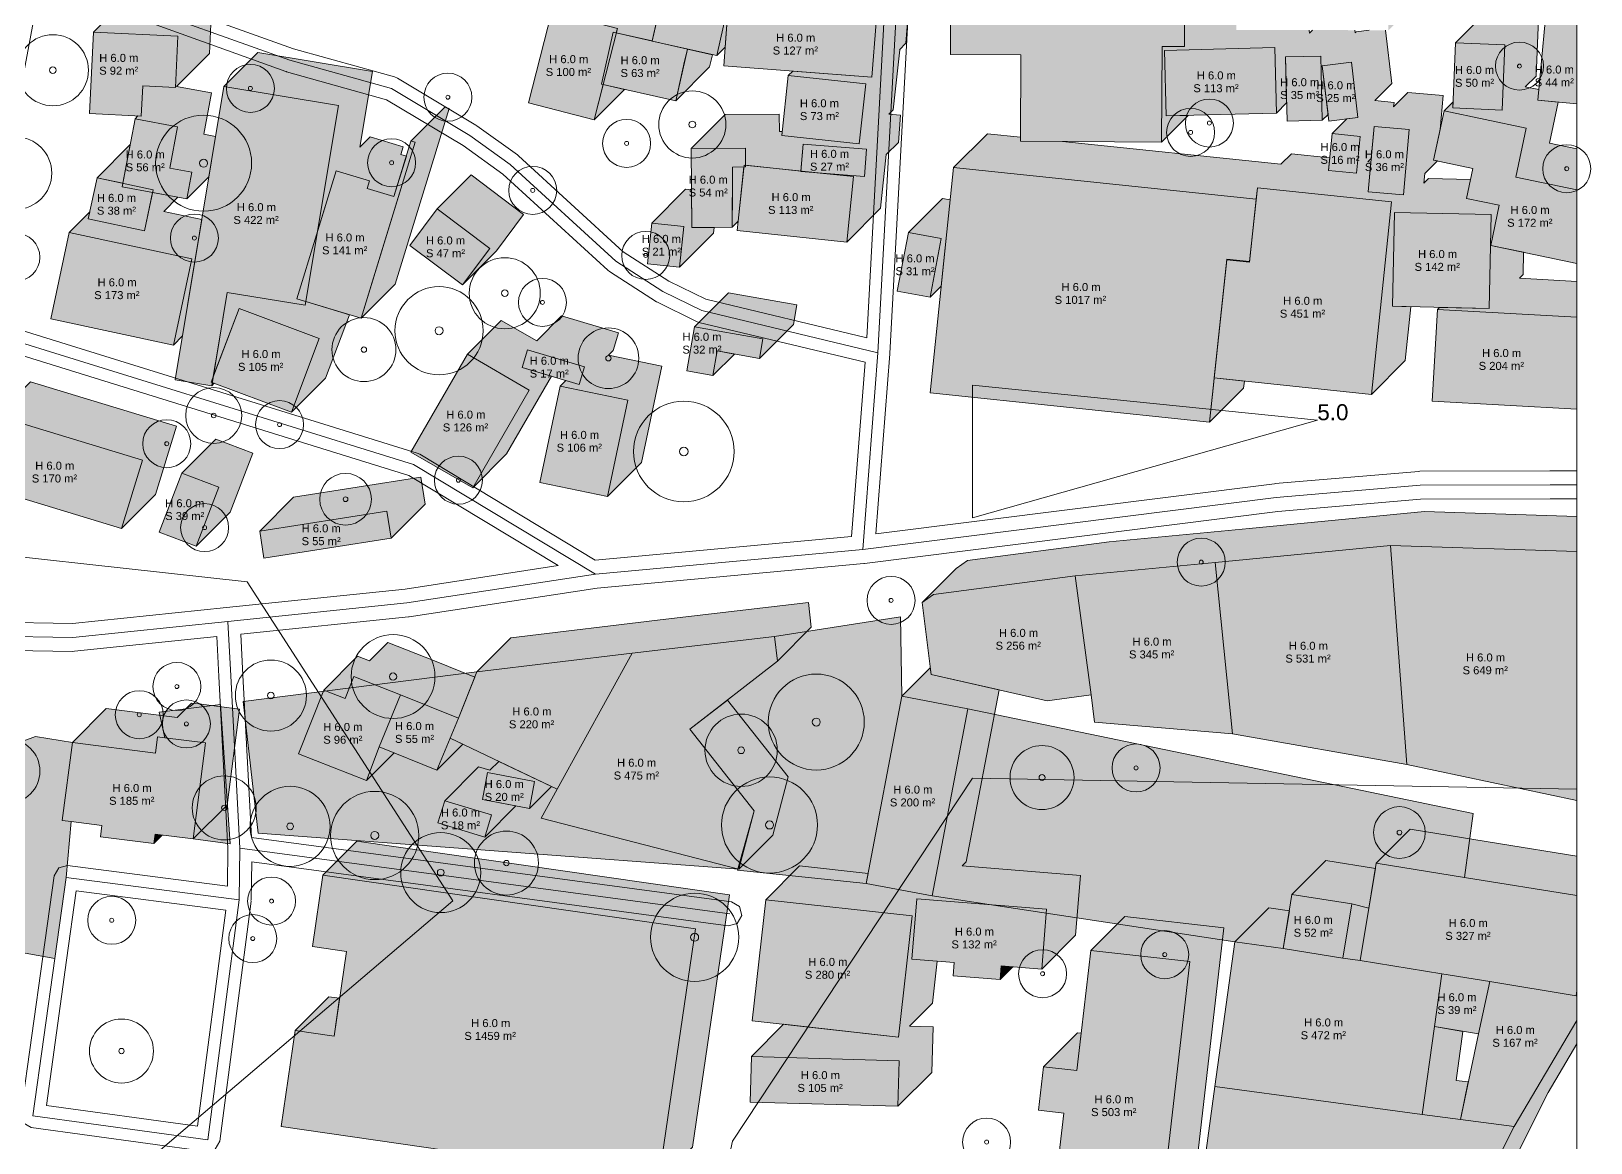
# Model space of a CAD drawing. Header units: metres. Extents: x -4 to 969, y -5 to 964.
# Drawn here: x 773.7 to 968.6, y 255 to 393.8 of the extents above; entities that cross this region are included whole.
import ezdxf

# ---------------------------------------------------------------- set-up
doc = ezdxf.new("R2010")
doc.units = ezdxf.units.M
doc.header["$MEASUREMENT"] = 0
for name, color, linetype, lineweight, true_color in [('TPX_BUILDING_AREAS_TEXT', 7, 'CONTINUOUS', 0, 0x000000), ('TPX_BUILDING_HEIGHTS_TEXT', 7, 'CONTINUOUS', 0, 0x000000), ('TPX_BUILDINGS', 7, 'CONTINUOUS', 0, 0x000000), ('TPX_BUILDINGS_HATCH', 7, 'CONTINUOUS', 0, 0xf0f0f0), ('TPX_BUILDINGS_SHADOWS_HATCH', 7, 'CONTINUOUS', 0, 0x000000), ('TPX_BUILDINGS_SHADOWS_OUTLINES', 7, 'CONTINUOUS', 0, 0x000000), ('TPX_CONTOUR_LINES_5M', 7, 'CONTINUOUS', 0, 0x969696), ('TPX_CONTOUR_LINES_5M_TEXT', 7, 'CONTINUOUS', 0, 0x000000), ('TPX_FRAME_PROJECT', 7, 'CONTINUOUS', 0, 0x000000), ('TPX_ROADS_AXES', 7, 'CONTINUOUS', 0, 0x323232), ('TPX_ROADS_CONTOURS', 7, 'CONTINUOUS', 0, 0x646464), ('TPX_VEGETATION_GREEN_SPACES', 7, 'CONTINUOUS', 0, 0x58ba48), ('TPX_VEGETATION_GREEN_SPACES_HATCH', 7, 'CONTINUOUS', 0, 0x58ba48), ('TPX_VEGETATION_TREES_INDIVIDUAL', 7, 'CONTINUOUS', 0, 0x136734)]:
    doc.layers.add(name, color=color, linetype=linetype, lineweight=lineweight, true_color=true_color)
doc.styles.add('TPX_TEXTE', font='arial.ttf')

# ---------------------------------------------------------------- blocks, each defined once
blk = doc.blocks.new('TREETR003_CR040')
at = {"layer": 'TPX_VEGETATION_TREES_INDIVIDUAL'}
for radius in [4, 0.333]:
    blk.add_circle((0, 0, 0.04), radius, dxfattribs=at)
blk = doc.blocks.new('TREETR004_CR044')
at = {"layer": 'TPX_VEGETATION_TREES_INDIVIDUAL'}
for radius in [4.44, 0.417]:
    blk.add_circle((0, 0, 0.04), radius, dxfattribs=at)
blk = doc.blocks.new('TREETR003_CR030')
at = {"layer": 'TPX_VEGETATION_TREES_INDIVIDUAL'}
for radius in [3, 0.25]:
    blk.add_circle((0, 0, 0.04), radius, dxfattribs=at)
blk = doc.blocks.new('TREETR003_CR038')
at = {"layer": 'TPX_VEGETATION_TREES_INDIVIDUAL'}
for radius in [3.79, 0.333]:
    blk.add_circle((0, 0, 0.04), radius, dxfattribs=at)
blk = doc.blocks.new('TREETR005_CR052')
at = {"layer": 'TPX_VEGETATION_TREES_INDIVIDUAL'}
for radius in [5.24, 0.458]:
    blk.add_circle((0, 0, 0.04), radius, dxfattribs=at)
blk = doc.blocks.new('TREETR005_CR060')
at = {"layer": 'TPX_VEGETATION_TREES_INDIVIDUAL'}
for radius in [6, 0.5]:
    blk.add_circle((0, 0, 0.04), radius, dxfattribs=at)
blk = doc.blocks.new('TREETR003_CR032')
at = {"layer": 'TPX_VEGETATION_TREES_INDIVIDUAL'}
for radius in [3.23, 0.292]:
    blk.add_circle((0, 0, 0.04), radius, dxfattribs=at)
blk = doc.blocks.new('TREETR003_CR035')
at = {"layer": 'TPX_VEGETATION_TREES_INDIVIDUAL'}
for radius in [3.5, 0.292]:
    blk.add_circle((0, 0, 0.04), radius, dxfattribs=at)
blk = doc.blocks.new('TREETR005_CR063')
at = {"layer": 'TPX_VEGETATION_TREES_INDIVIDUAL'}
for radius in [6.28, 0.542]:
    blk.add_circle((0, 0, 0.04), radius, dxfattribs=at)
blk = doc.blocks.new('TREETR004_CR042')
at = {"layer": 'TPX_VEGETATION_TREES_INDIVIDUAL'}
for radius in [4.19, 0.417]:
    blk.add_circle((0, 0, 0.04), radius, dxfattribs=at)
blk = doc.blocks.new('TREETR004_CR040')
at = {"layer": 'TPX_VEGETATION_TREES_INDIVIDUAL'}
for radius in [4, 0.375]:
    blk.add_circle((0, 0, 0.04), radius, dxfattribs=at)
blk = doc.blocks.new('TREETR005_CR055')
at = {"layer": 'TPX_VEGETATION_TREES_INDIVIDUAL'}
for radius in [5.51, 0.5]:
    blk.add_circle((0, 0, 0.04), radius, dxfattribs=at)
blk = doc.blocks.new('TREETR004_CR050')
at = {"layer": 'TPX_VEGETATION_TREES_INDIVIDUAL'}
for radius in [5, 0.417]:
    blk.add_circle((0, 0, 0.04), radius, dxfattribs=at)
blk = doc.blocks.new('TREETR004_CR045')
at = {"layer": 'TPX_VEGETATION_TREES_INDIVIDUAL'}
for radius in [4.52, 0.417]:
    blk.add_circle((0, 0, 0.04), radius, dxfattribs=at)

msp = doc.modelspace()

# ---------------------------------------------------------------- hatches: boundary and pattern name
at = {"layer": 'TPX_BUILDINGS_HATCH'}
for points in [[(854.24, 405.47), (851.33, 392.61), (859.41, 390.79), (862.31, 403.65), (854.24, 405.47)], [(888.71, 406.7), (888.62, 390.94), (897.43, 390.89), (897.37, 380.09), (914.99, 379.99), (915.06, 391.95), (917.85, 391.94), (917.94, 406.52), (888.71, 406.7)], [(838.8, 396.31), (835.87, 384.91), (844.08, 382.79), (847.01, 394.2), (838.8, 396.31)], [(860.8, 396.37), (860.28, 389.53), (878.81, 388.09), (879.33, 394.93), (860.8, 396.37)], [(781.53, 393.73), (781.03, 383.55), (787.48, 383.23), (787.67, 387.03), (791.76, 386.83), (792.08, 393.23), (781.53, 393.73)], [(846.47, 393.72), (845, 387.23), (854.28, 385.13), (855.74, 391.62), (846.47, 393.72)], [(962.95, 395.04), (962.03, 385.21), (966.9, 384.75), (966.9, 394.67), (962.95, 395.04)], [(929.16, 391.79), (915.36, 391.42), (915.58, 383.25), (929.38, 383.62), (929.16, 391.79)], [(951.74, 392.4), (951.4, 384.25), (957.56, 383.99), (957.89, 392.15), (951.74, 392.4)], [(934.9, 390.73), (930.5, 390.63), (930.69, 382.62), (935.09, 382.72), (934.9, 390.73)], [(938.72, 389.96), (935.09, 389.53), (935.91, 382.62), (939.53, 383.05), (938.72, 389.96)], [(868.34, 388.3), (867.53, 380.82), (877.21, 379.77), (878.03, 387.26), (868.34, 388.3)], [(797.83, 386.93), (791.74, 350.3), (796.31, 349.55), (798.24, 361.19), (807.96, 359.6), (812.13, 384.58), (797.83, 386.93)], [(786.72, 382.89), (785.12, 374.4), (793.19, 372.89), (793.82, 376.22), (791.06, 376.73), (792.03, 381.88), (786.72, 382.89)], [(950.3, 383.89), (949, 377.74), (953.92, 376.71), (953.12, 372.95), (957.2, 372.1), (956.14, 367.08), (966.9, 364.83), (966.9, 374.01), (959.26, 375.6), (960.55, 381.74), (950.3, 383.89)], [(811.83, 376.41), (806.92, 360.42), (814.97, 357.98), (821.73, 379.96), (821.2, 380.12), (819.06, 373.18), (815.71, 374.2), (816, 375.15), (811.83, 376.41)], [(936.33, 381.05), (935.86, 376.43), (939.35, 376.09), (939.81, 380.7), (936.33, 381.05)], [(941.55, 381.94), (940.84, 373.78), (945.22, 373.39), (945.93, 381.56), (941.55, 381.94)], [(862.99, 379.23), (856.23, 379.19), (856.3, 369.31), (861.34, 369.34), (861.38, 376.87), (863.01, 376.89), (862.99, 379.23)], [(870.21, 379.74), (869.94, 376.32), (877.87, 375.7), (878.13, 379.12), (870.21, 379.74)], [(862.82, 377.11), (861.97, 368.93), (875.65, 367.5), (876.5, 375.68), (862.82, 377.11)], [(889.01, 376.8), (886.08, 348.65), (921.01, 345.01), (923.14, 365.3), (926.01, 365), (926.83, 372.86), (889.01, 376.8)], [(781.97, 375.53), (780.87, 370.41), (787.88, 368.9), (788.99, 374.02), (781.97, 375.53)], [(923.14, 365.36), (921.59, 350.52), (941.22, 348.47), (943.73, 372.54), (926.98, 374.29), (926.01, 365.06), (923.14, 365.36)], [(824.46, 371.64), (821.06, 367.09), (827.63, 362.17), (831.04, 366.7), (824.46, 371.64)], [(944.11, 371.2), (943.85, 359.47), (955.93, 359.19), (956.19, 370.93), (944.11, 371.2)], [(778.5, 368.71), (776.19, 357.91), (791.51, 354.63), (793.83, 365.42), (778.5, 368.71)], [(851.28, 369.84), (850.76, 364.77), (854.77, 364.37), (855.28, 369.44), (851.28, 369.84)], [(883.36, 368.71), (881.97, 361.38), (886.08, 360.61), (887.47, 367.93), (883.36, 368.71)], [(799.71, 359.18), (796.23, 349.98), (806.26, 346.24), (809.74, 355.44), (799.71, 359.18)], [(949.48, 359.08), (948.83, 347.64), (966.9, 346.63), (966.9, 358.1), (949.48, 359.08)], [(856.63, 356.9), (855.68, 351.4), (858.94, 350.82), (859.48, 353.89), (864.76, 352.96), (865.19, 355.41), (856.63, 356.9)], [(828.25, 353.48), (821.19, 341.27), (828.91, 336.81), (835.98, 349.01), (828.25, 353.48)], [(835.77, 354.03), (835.11, 351.82), (842.22, 349.7), (842.9, 351.92), (835.77, 354.03)], [(839.85, 349.5), (837.32, 337.48), (845.74, 335.73), (848.28, 347.74), (839.85, 349.5)], [(769.4, 345.79), (766.77, 337.27), (785.02, 331.72), (787.65, 340.25), (769.4, 345.79)], [(792.56, 338.64), (789.73, 331.25), (794.35, 329.51), (797.17, 336.89), (792.56, 338.64)], [(818.2, 333.88), (802.29, 331.38), (802.82, 327.99), (818.73, 330.5), (818.2, 333.88)], [(943.59, 329.58), (921.71, 327.48), (923.86, 306.07), (945.67, 302.23), (943.59, 329.58)], [(966.9, 328.86), (943.59, 329.58), (945.67, 302.23), (966.9, 297.71), (966.9, 328.86)], [(921.71, 327.48), (904.22, 325.81), (906.21, 310.92), (906.62, 307.52), (923.86, 306.07), (921.71, 327.48)], [(886.51, 323.47), (885.08, 322.46), (886.2, 313.49), (900.71, 310.18), (906.21, 310.92), (904.22, 325.81), (886.51, 323.47)], [(839.45, 299.16), (837.45, 295.54), (862.19, 289.16), (864.09, 296.42), (856.05, 306.63), (866.99, 315.13), (866.63, 318.21), (848.82, 316.15), (839.45, 299.16)], [(827.12, 308.02), (826.08, 305.5), (839.45, 299.16), (848.82, 316.15), (829.43, 313.82), (827.12, 308.02)], [(810.29, 311.52), (807.15, 303.56), (815.63, 300.24), (817.23, 304.45), (819.88, 310.94), (814.07, 313.23), (812.98, 310.47), (810.29, 311.52)], [(819.88, 310.94), (817.23, 304.45), (824.45, 301.52), (826.08, 305.5), (827.12, 308.02), (819.88, 310.94)], [(882.55, 310.75), (878.09, 287.38), (886.35, 285.83), (890.8, 309.2), (882.55, 310.75)], [(778.88, 304.97), (777.62, 295.22), (778.73, 295.09), (782.57, 294.6), (782.39, 293.21), (789.08, 292.36), (789.23, 293.51), (793.98, 292.92), (795.51, 304.92), (790.45, 305.56), (789.54, 305.67), (789.28, 303.65), (778.88, 304.97)], [(830.77, 301.22), (830.15, 297.84), (836, 296.74), (836.63, 300.12), (830.77, 301.22)], [(825.41, 297.7), (824.57, 294.93), (830.41, 293.15), (831.25, 295.93), (825.41, 297.7)], [(940.9, 284.26), (939.82, 277.72), (950.01, 276.06), (956.01, 275.1), (966.81, 273.34), (966.9, 273.93), (966.9, 285.85), (952.87, 288.13), (941.83, 289.92), (940.9, 284.26)], [(806.71, 268.98), (804.96, 257.01), (852.14, 250.19), (856.75, 281.68), (810.2, 288.41), (808.89, 279.47), (813.13, 278.86), (811.58, 268.28), (806.71, 268.98)], [(865.53, 285.34), (863.83, 270.2), (882.13, 268.18), (883.83, 283.31), (865.53, 285.34)], [(884.41, 285.43), (883.8, 277.9), (889.09, 277.47), (888.96, 275.83), (894.83, 275.36), (894.97, 277.06), (900.02, 276.66), (900.62, 284.14), (884.41, 285.43)], [(931.3, 285.99), (930.21, 279.23), (937.67, 278.04), (938.76, 284.8), (931.3, 285.99)], [(900.25, 264.46), (899.62, 259.05), (902.78, 258.68), (900.88, 242.21), (914.3, 240.69), (918.54, 277.6), (906.16, 279), (904.43, 263.98), (900.25, 264.46)], [(924.17, 280.06), (921.64, 261.99), (947.56, 258.52), (949.11, 269.49), (950.01, 276.06), (939.82, 277.72), (937.67, 278.04), (930.21, 279.23), (924.17, 280.06)], [(950.01, 276.06), (949.11, 269.49), (954.61, 268.56), (956.01, 275.1), (950.01, 276.06)], [(954.61, 268.56), (952.34, 257.89), (959.08, 256.99), (966.9, 270.26), (966.9, 273.3), (966.81, 273.34), (956.01, 275.1), (954.61, 268.56)], [(863.74, 265.74), (863.58, 260.03), (882.06, 259.52), (882.22, 265.21), (863.74, 265.74)], [(921.64, 261.99), (918.28, 237.08), (947.15, 233.24), (959.08, 256.99), (952.34, 257.89), (947.56, 258.52), (921.64, 261.99)]]:
    msp.add_hatch(color=256, dxfattribs=at).paths.add_polyline_path(points)
at = {"layer": 'TPX_BUILDINGS_SHADOWS_HATCH'}
h = msp.add_hatch(color=256, dxfattribs=at)
h.paths.add_polyline_path([(888.64, 423.08), (886.88, 421.32), (894.25, 421.32), (894.3, 408.26), (890.26, 408.25), (888.71, 406.7), (917.94, 406.52), (917.85, 391.94), (915.06, 391.95), (914.99, 379.99), (918.33, 383.33), (915.58, 383.25), (915.36, 391.42), (929.16, 391.79), (929.38, 383.62), (930.63, 384.88), (930.5, 390.63), (934.9, 390.73), (935.09, 382.72), (935.81, 383.45), (935.09, 389.53), (938.72, 389.96), (939.53, 383.05), (938.17, 382.89), (936.33, 381.05), (939.81, 380.7), (939.35, 376.09), (935.86, 376.43), (936.02, 378.03), (931.22, 378.54), (929.9, 377.22), (902.63, 380.06), (897.37, 380.09), (897.37, 380.61), (893.26, 381.04), (889.01, 376.8), (926.83, 372.86), (926.98, 374.29), (943.73, 372.54), (941.22, 348.47), (945.46, 352.71), (946.16, 359.42), (943.85, 359.47), (944.11, 371.2), (956.19, 370.93), (955.93, 359.19), (949.74, 359.33), (949.48, 359.08), (966.9, 358.1), (966.9, 362.58), (959.72, 362.98), (960.17, 363.44), (960.23, 366.22), (956.14, 367.08), (957.2, 372.1), (953.12, 372.95), (953.62, 375.32), (948.35, 375.44), (947.77, 374.86), (947.89, 376.06), (949.47, 377.64), (949.47, 377.64), (949, 377.74), (949.81, 381.58), (950.18, 385.8), (945.79, 386.19), (944, 384.39), (944.06, 384.94), (941.67, 385.19), (943.78, 387.3), (942.99, 393.96), (940.93, 393.96), (939.33, 393.78), (939.18, 393.62), (939.17, 393.97), (933.86, 393.99), (933.47, 393.59), (933.46, 393.99), (924.35, 394.01), (924.35, 395.79), (921.63, 395.72), (922.09, 396.18), (922.16, 407.5), (894.53, 409.91), (895.57, 421.9), (924.81, 419.36), (923.76, 407.36), (924.35, 407.95), (924.35, 411.84), (943.34, 411.78), (943.35, 393.96), (947.59, 398.2), (947.58, 416.03), (945.02, 416.03), (947.25, 418.26), (948.81, 433.18), (940.4, 433.92), (941.33, 444.63), (951.34, 443.75), (950.41, 433.04), (954.65, 437.29), (955.46, 446.6), (951.02, 446.77), (951.07, 448.39), (945.57, 448.87), (943.67, 446.97), (943.65, 447.72), (936.82, 447.55), (932.57, 443.31), (939.41, 443.47), (939.6, 435.44), (936.56, 435.36), (934.89, 433.7), (944.96, 432.64), (943.01, 414.02), (938.93, 414.43), (939.1, 416.05), (928.59, 416.08), (928.38, 415.87), (929.05, 423.6), (928.57, 423.64), (929.1, 424.17), (930.21, 436.85), (927.52, 437.09), (929.38, 438.95), (930.64, 450.93), (921.28, 451.91), (917.03, 447.67), (926.4, 446.69), (925.14, 434.71), (915.78, 435.69), (916.93, 446.71), (913.78, 447.3), (909.53, 443.06), (915.85, 441.87), (914.66, 435.6), (908.35, 436.78), (908.71, 438.72), (899.22, 439.54), (903.45, 443.78), (904.61, 449.19), (903.34, 449.46), (905.2, 451.32), (905.52, 454.76), (904.98, 454.81), (905.49, 455.32), (906.08, 461), (901.59, 461.39), (901.99, 466), (899.43, 466.27), (895.19, 462.03), (902.31, 461.28), (901.24, 451.07), (894.12, 451.82), (894.58, 456.21), (892.87, 456.62), (888.62, 452.38), (894.22, 451.04), (891.92, 441.07), (892.43, 441.58), (893.46, 446.42), (900.36, 444.95), (899.21, 439.53), (899.12, 439.55), (893.46, 440.04), (889.22, 435.8), (925.97, 432.61), (924.85, 419.92), (888.64, 423.08)])
h.paths.add_polyline_path([(895.99, 447.54), (896.31, 450.99), (901.28, 450.52), (900.96, 447.08), (895.99, 447.54)], flags=16)
h.paths.add_polyline_path([(940.79, 377.53), (941.2, 377.95), (941.55, 381.94), (945.93, 381.56), (945.22, 373.39), (940.84, 373.78), (941.16, 377.49), (940.79, 377.53)], flags=16)
for points in [[(843.05, 400.56), (838.8, 396.31), (847.01, 394.2), (846.86, 393.63), (851.33, 392.62), (854.24, 405.47), (862.31, 403.65), (859.41, 390.79), (860.45, 391.84), (860.8, 396.37), (879.33, 394.93), (878.81, 388.09), (868.9, 388.86), (868.34, 388.3), (878.03, 387.26), (877.21, 379.77), (867.53, 380.82), (867.58, 381.3), (867.25, 381.33), (867.23, 383.48), (860.47, 383.43), (856.23, 379.19), (862.99, 379.23), (863, 377.09), (869.94, 376.36), (870.21, 379.74), (878.13, 379.12), (877.87, 375.7), (871.51, 376.2), (876.5, 375.68), (875.65, 367.5), (879.89, 371.75), (880.59, 378.42), (882.11, 379.95), (882.38, 383.36), (880.92, 383.48), (881.45, 384.01), (882.28, 391.5), (882.23, 391.51), (883.05, 392.33), (883.57, 399.17), (865.05, 400.61), (864.87, 400.43), (866, 405.47), (865.49, 405.42), (865.27, 408.18), (858.48, 409.71), (856.99, 408.22), (849.93, 410.19), (849.8, 410.06), (861.69, 433.25), (856.6, 435.83), (856.97, 436.2), (858.04, 437.63), (853.97, 440.82), (856.33, 443.84), (855.25, 444.64), (855.86, 445.26), (860.23, 449.89), (855.15, 454.68), (853.16, 452.69), (848.16, 457.41), (843.92, 453.17), (848.98, 448.39), (850.9, 450.43), (855.99, 445.65), (851.62, 441.01), (851.36, 441.26), (850.71, 440.61), (856.18, 436.57), (852.73, 431.96), (847.26, 436), (849.73, 439.3), (845.76, 441.31), (841.51, 437.07), (857.45, 429.01), (844.6, 403.94), (845.33, 404.67), (845.69, 405.94), (853.5, 403.77), (851.12, 395.18), (847.93, 396.06), (843.29, 397.36), (844.11, 400.28), (843.05, 400.56)], [(951.43, 385.03), (950.3, 383.89), (960.55, 381.74), (959.26, 375.6), (966.9, 374.01), (966.9, 379.13), (963.5, 379.84), (964.58, 384.97), (962.03, 385.21), (962.16, 386.54), (960.46, 386.89), (961.8, 388.23), (962.14, 396.39), (961.93, 396.4), (962.87, 397.35), (962.95, 401.83), (966.9, 401.76), (966.9, 405.79), (965.59, 404.47), (965.56, 409.32), (963.65, 409.42), (963.9, 414.65), (966.9, 414.51), (966.9, 415), (966.16, 414.98), (966.11, 416.86), (964.94, 415.7), (956.02, 415.64), (951.77, 411.4), (961.28, 411.46), (961.38, 395.85), (955.16, 395.82), (951.74, 392.4), (957.89, 392.15), (957.56, 383.99), (951.4, 384.25), (951.43, 385.03)], [(785.77, 397.97), (781.53, 393.73), (792.08, 393.23), (791.76, 386.83), (787.67, 387.03), (787.48, 383.23), (787.08, 383.25), (786.72, 382.89), (792.03, 381.88), (791.06, 376.73), (793.82, 376.22), (793.19, 372.89), (795.95, 375.65), (796.79, 380.7), (795.3, 380.97), (796.27, 386.13), (791.89, 386.95), (796.01, 391.07), (796.32, 397.47), (785.77, 397.97)], [(802.07, 391.18), (797.83, 386.93), (812.13, 384.58), (809.5, 368.81), (811.83, 376.41), (816, 375.15), (815.71, 374.2), (819.06, 373.18), (820.62, 378.24), (819.95, 378.44), (820.24, 379.39), (816.08, 380.65), (814.79, 379.37), (816.37, 388.83), (802.07, 391.18)], [(855.39, 390.08), (854.28, 385.13), (858.52, 389.38), (858.86, 390.91), (855.74, 391.62), (855.39, 390.08)], [(845.21, 387.18), (844.08, 382.79), (847.87, 386.58), (845.21, 387.18)], [(816.53, 363.03), (814.97, 357.98), (819.22, 362.22), (825.98, 384.2), (825.44, 384.36), (821.2, 380.12), (821.73, 379.96), (816.53, 363.03)], [(786.11, 379.67), (781.97, 375.53), (785.2, 374.84), (786.11, 379.67)], [(861.37, 373.55), (861.34, 369.34), (862.09, 370.09), (862.8, 376.89), (861.38, 376.87), (861.37, 373.55)], [(828.71, 375.88), (824.46, 371.64), (831.04, 366.7), (827.63, 362.17), (831.88, 366.41), (835.28, 370.94), (828.71, 375.88)], [(781.06, 371.27), (778.5, 368.71), (793.83, 365.42), (791.51, 354.63), (792.65, 355.77), (795.07, 370.31), (790.31, 371.33), (792.08, 373.1), (788.91, 373.69), (787.88, 368.9), (780.87, 370.41), (781.06, 371.27)], [(855.52, 374.09), (851.28, 369.84), (855.28, 369.44), (854.77, 364.37), (859.02, 368.61), (859.09, 369.33), (856.3, 369.31), (856.27, 374.01), (855.52, 374.09)], [(887.61, 372.95), (883.36, 368.71), (887.47, 367.93), (886.08, 360.61), (887.47, 362), (888.59, 372.76), (887.61, 372.95)], [(797.11, 354.36), (796.49, 350.69), (799.71, 359.18), (809.74, 355.44), (806.26, 346.24), (810.5, 350.48), (813.5, 358.42), (808.04, 360.08), (807.96, 359.6), (798.24, 361.19), (797.11, 354.36)], [(860.88, 361.14), (856.63, 356.9), (865.19, 355.41), (864.76, 352.96), (869, 357.21), (869.43, 359.65), (860.88, 361.14)], [(832.49, 357.72), (828.25, 353.48), (835.98, 349.01), (828.91, 336.81), (833.15, 341.05), (838.76, 350.73), (835.11, 351.82), (835.77, 354.03), (842.9, 351.92), (842.22, 349.7), (840.55, 350.2), (839.85, 349.5), (848.28, 347.74), (845.74, 335.73), (849.99, 339.97), (852.53, 351.98), (845.88, 353.37), (846.46, 353.95), (847.15, 356.16), (840.01, 358.27), (836.91, 355.17), (832.49, 357.72)], [(859.48, 353.89), (858.94, 350.82), (861.63, 353.51), (859.48, 353.89)], [(773.64, 350.04), (769.4, 345.79), (787.65, 340.25), (785.02, 331.72), (789.26, 335.96), (791.89, 344.49), (773.64, 350.04)], [(796.37, 349.93), (796.31, 349.55), (796.6, 349.85), (796.37, 349.93)], [(921.5, 349.64), (921.01, 345.01), (925.26, 349.25), (925.35, 350.12), (921.59, 350.52), (921.5, 349.64)], [(796.8, 342.88), (792.56, 338.64), (797.17, 336.89), (794.35, 329.51), (798.59, 333.75), (801.42, 341.14), (796.8, 342.88)], [(806.53, 335.62), (802.29, 331.38), (818.2, 333.88), (818.73, 330.5), (822.97, 334.74), (822.44, 338.12), (806.53, 335.62)], [(889.33, 326.7), (885.08, 322.46), (886.51, 323.47), (904.22, 325.81), (921.71, 327.48), (943.59, 329.58), (966.9, 328.86), (966.9, 333.23), (947.84, 333.82), (925.95, 331.72), (908.46, 330.05), (890.76, 327.71), (889.33, 326.7)], [(833.68, 318.06), (829.43, 313.82), (848.82, 316.15), (866.63, 318.21), (866.99, 315.13), (871.23, 319.37), (870.87, 322.46), (853.06, 320.39), (833.68, 318.06)], [(814.53, 315.76), (810.29, 311.52), (812.98, 310.47), (814.07, 313.23), (819.88, 310.94), (827.12, 308.02), (829.17, 313.15), (824.12, 315.18), (818.31, 317.48), (816.02, 315.18), (814.53, 315.76)], [(867.77, 269.77), (863.74, 265.74), (882.22, 265.21), (882.06, 259.52), (886.31, 263.76), (886.47, 269.46), (883.49, 269.54), (886.37, 272.42), (886.96, 277.65), (883.8, 277.9), (884.41, 285.43), (900.62, 284.14), (900.02, 276.66), (904.26, 280.91), (904.86, 288.38), (890.08, 289.56), (890.59, 290.07), (894.69, 311.56), (886.2, 313.49), (886.1, 314.3), (882.55, 310.75), (890.8, 309.2), (886.35, 285.83), (878.09, 287.38), (878.32, 288.63), (869.77, 289.58), (865.53, 285.34), (883.83, 283.31), (882.13, 268.18), (867.77, 269.77)], [(783.12, 309.22), (778.88, 304.97), (789.28, 303.65), (789.54, 305.67), (790.45, 305.56), (795.51, 304.92), (793.98, 292.92), (798.22, 297.16), (799.75, 309.16), (794.69, 309.8), (793.78, 309.91), (791.97, 308.09), (783.12, 309.22)], [(860.76, 310.28), (856.05, 306.63), (864.09, 296.42), (862.19, 289.16), (866.43, 293.41), (868.33, 300.67), (860.76, 310.28)], [(817.23, 304.45), (815.63, 300.24), (819.08, 303.7), (817.23, 304.45)], [(826.08, 305.5), (824.45, 301.52), (827.68, 304.75), (826.08, 305.5)], [(829.65, 301.94), (825.41, 297.7), (831.25, 295.93), (830.41, 293.15), (834.32, 297.06), (830.15, 297.84), (830.77, 301.22), (836.63, 300.12), (836, 296.74), (838.75, 299.49), (832.17, 302.62), (831.07, 301.51), (829.65, 301.94)], [(789.23, 293.51), (789.08, 292.36), (790.11, 293.4), (789.23, 293.51)], [(814.44, 292.65), (810.2, 288.41), (856.75, 281.68), (852.14, 250.19), (856.38, 254.43), (860.99, 285.93), (814.44, 292.65)], [(946.08, 294.16), (941.83, 289.92), (952.87, 288.13), (966.9, 285.85), (966.9, 290.78), (957.11, 292.37), (946.08, 294.16)], [(935.54, 290.23), (931.3, 285.99), (938.76, 284.8), (937.67, 278.04), (939.82, 277.72), (940.9, 284.26), (941.72, 289.25), (935.54, 290.23)], [(910.4, 283.25), (906.16, 279), (918.54, 277.6), (914.3, 240.69), (918.54, 244.93), (922.79, 281.84), (910.4, 283.25)], [(928.41, 284.3), (924.17, 280.06), (930.21, 279.23), (930.97, 283.95), (928.41, 284.3)], [(894.97, 277.06), (894.83, 275.36), (896.42, 276.95), (894.97, 277.06)], [(810.95, 273.22), (806.71, 268.98), (811.58, 268.28), (812.28, 273.03), (810.95, 273.22)], [(966.9, 273.93), (966.81, 273.34), (966.9, 273.3), (966.9, 273.93)], [(959.08, 256.99), (947.15, 233.24), (951.4, 237.48), (963.32, 261.24), (966.9, 267.31), (966.9, 270.26), (959.08, 256.99)], [(949.11, 269.49), (947.56, 258.52), (952.34, 257.89), (953.33, 262.56), (951.81, 262.76), (952.67, 268.89), (949.11, 269.49)], [(904.49, 268.7), (900.25, 264.46), (904.43, 263.98), (904.97, 268.65), (904.49, 268.7)]]:
    msp.add_hatch(color=256, dxfattribs=at).paths.add_polyline_path(points)
at = {"layer": 'TPX_VEGETATION_GREEN_SPACES_HATCH'}
for points in [[(866.99, 315.13), (856.05, 306.63), (864.09, 296.42), (862.02, 289.03), (878.09, 287.38), (882.55, 310.75), (882.37, 320.66), (866.63, 318.21), (866.99, 315.13)], [(829.43, 313.82), (800.22, 310.09), (802.1, 293.63), (862.19, 289.16), (837.45, 295.54), (839.45, 299.16), (826.08, 305.5), (827.12, 308.02), (829.43, 313.82)], [(797.41, 309.74), (789.73, 308.77), (790.45, 305.56), (795.51, 304.92), (793.98, 292.92), (798.62, 292.32), (797.41, 309.74)], [(890.8, 309.2), (886.35, 285.83), (924.17, 280.06), (930.21, 279.23), (931.3, 285.99), (938.76, 284.8), (940.9, 284.26), (941.83, 289.92), (952.87, 288.13), (953.96, 296.09), (890.8, 309.2)], [(766.28, 299.93), (761.81, 280.64), (776.68, 278), (778.09, 288.12), (778.73, 295.09), (777.62, 295.22), (778.88, 304.97), (774.28, 305.73), (771.69, 304.76), (766.28, 299.93)]]:
    msp.add_hatch(color=256, dxfattribs=at).paths.add_polyline_path(points)

# ---------------------------------------------------------------- linework, layer by layer
at = {"layer": 'TPX_BUILDINGS', "elevation": 0.04}
for points in [[(854.24, 405.47), (851.33, 392.61), (859.41, 390.79), (862.31, 403.65)], [(888.71, 406.7), (888.62, 390.94), (897.43, 390.89), (897.37, 380.09), (914.99, 379.99), (915.06, 391.95), (917.85, 391.94), (917.94, 406.52)], [(838.8, 396.31), (835.87, 384.91), (844.08, 382.79), (847.01, 394.2)], [(860.8, 396.37), (860.28, 389.53), (878.81, 388.09), (879.33, 394.93)], [(781.53, 393.73), (781.03, 383.55), (787.48, 383.23), (787.67, 387.03), (791.76, 386.83), (792.08, 393.23)], [(846.47, 393.72), (845, 387.23), (854.28, 385.13), (855.74, 391.62)], [(962.95, 395.04), (962.03, 385.21), (966.9, 384.75), (966.9, 394.67)], [(929.16, 391.79), (915.36, 391.42), (915.58, 383.25), (929.38, 383.62)], [(951.74, 392.4), (951.4, 384.25), (957.56, 383.99), (957.89, 392.15)], [(934.9, 390.73), (930.5, 390.63), (930.69, 382.62), (935.09, 382.72)], [(938.72, 389.96), (935.09, 389.53), (935.91, 382.62), (939.53, 383.05)], [(868.34, 388.3), (867.53, 380.82), (877.21, 379.77), (878.03, 387.26)], [(797.83, 386.93), (791.74, 350.3), (796.31, 349.55), (798.24, 361.19), (807.96, 359.6), (812.13, 384.58)], [(786.72, 382.89), (785.12, 374.4), (793.19, 372.89), (793.82, 376.22), (791.06, 376.73), (792.03, 381.88)], [(950.3, 383.89), (949, 377.74), (953.92, 376.71), (953.12, 372.95), (957.2, 372.1), (956.14, 367.08), (966.9, 364.83), (966.9, 374.01), (959.26, 375.6), (960.55, 381.74)], [(811.83, 376.41), (806.92, 360.42), (814.97, 357.98), (821.73, 379.96), (821.2, 380.12), (819.06, 373.18), (815.71, 374.2), (816, 375.15)], [(936.33, 381.05), (935.86, 376.43), (939.35, 376.09), (939.81, 380.7)], [(941.55, 381.94), (940.84, 373.78), (945.22, 373.39), (945.93, 381.56)], [(862.99, 379.23), (856.23, 379.19), (856.3, 369.31), (861.34, 369.34), (861.38, 376.87), (863.01, 376.89)], [(870.21, 379.74), (869.94, 376.32), (877.87, 375.7), (878.13, 379.12)], [(862.82, 377.11), (861.97, 368.93), (875.65, 367.5), (876.5, 375.68)], [(889.01, 376.8), (886.08, 348.65), (921.01, 345.01), (923.14, 365.3), (926.01, 365), (926.83, 372.86)], [(781.97, 375.53), (780.87, 370.41), (787.88, 368.9), (788.99, 374.02)], [(923.14, 365.36), (921.59, 350.52), (941.22, 348.47), (943.73, 372.54), (926.98, 374.29), (926.01, 365.06)], [(824.46, 371.64), (821.06, 367.09), (827.63, 362.17), (831.04, 366.7)], [(944.11, 371.2), (943.85, 359.47), (955.93, 359.19), (956.19, 370.93)], [(778.5, 368.71), (776.19, 357.91), (791.51, 354.63), (793.83, 365.42)], [(851.28, 369.84), (850.76, 364.77), (854.77, 364.37), (855.28, 369.44)], [(883.36, 368.71), (881.97, 361.38), (886.08, 360.61), (887.47, 367.93)], [(799.71, 359.18), (796.23, 349.98), (806.26, 346.24), (809.74, 355.44)], [(949.48, 359.08), (948.83, 347.64), (966.9, 346.63), (966.9, 358.1)], [(856.63, 356.9), (855.68, 351.4), (858.94, 350.82), (859.48, 353.89), (864.76, 352.96), (865.19, 355.41)], [(828.25, 353.48), (821.19, 341.27), (828.91, 336.81), (835.98, 349.01)], [(835.77, 354.03), (835.11, 351.82), (842.22, 349.7), (842.9, 351.92)], [(839.85, 349.5), (837.32, 337.48), (845.74, 335.73), (848.28, 347.74)], [(769.4, 345.79), (766.77, 337.27), (785.02, 331.72), (787.65, 340.25)], [(792.56, 338.64), (789.73, 331.25), (794.35, 329.51), (797.17, 336.89)], [(818.2, 333.88), (802.29, 331.38), (802.82, 327.99), (818.73, 330.5)], [(943.59, 329.58), (921.71, 327.48), (923.86, 306.07), (945.67, 302.23)], [(966.9, 328.86), (943.59, 329.58), (945.67, 302.23), (966.9, 297.71)], [(921.71, 327.48), (904.22, 325.81), (906.21, 310.92), (906.62, 307.52), (923.86, 306.07)], [(886.51, 323.47), (885.08, 322.46), (886.2, 313.49), (900.71, 310.18), (906.21, 310.92), (904.22, 325.81)], [(839.45, 299.16), (837.45, 295.54), (862.19, 289.16), (864.09, 296.42), (856.05, 306.63), (866.99, 315.13), (866.63, 318.21), (848.82, 316.15)], [(827.12, 308.02), (826.08, 305.5), (839.45, 299.16), (848.82, 316.15), (829.43, 313.82)], [(810.29, 311.52), (807.15, 303.56), (815.63, 300.24), (817.23, 304.45), (819.88, 310.94), (814.07, 313.23), (812.98, 310.47)], [(819.88, 310.94), (817.23, 304.45), (824.45, 301.52), (826.08, 305.5), (827.12, 308.02)], [(882.55, 310.75), (878.09, 287.38), (886.35, 285.83), (890.8, 309.2)], [(778.88, 304.97), (777.62, 295.22), (778.73, 295.09), (782.57, 294.6), (782.39, 293.21), (789.08, 292.36), (789.23, 293.51), (793.98, 292.92), (795.51, 304.92), (790.45, 305.56), (789.54, 305.67), (789.28, 303.65)], [(830.77, 301.22), (830.15, 297.84), (836, 296.74), (836.63, 300.12)], [(825.41, 297.7), (824.57, 294.93), (830.41, 293.15), (831.25, 295.93)], [(940.9, 284.26), (939.82, 277.72), (950.01, 276.06), (956.01, 275.1), (966.81, 273.34), (966.9, 273.93), (966.9, 285.85), (952.87, 288.13), (941.83, 289.92)], [(806.71, 268.98), (804.96, 257.01), (852.14, 250.19), (856.75, 281.68), (810.2, 288.41), (808.89, 279.47), (813.13, 278.86), (811.58, 268.28)], [(865.53, 285.34), (863.83, 270.2), (882.13, 268.18), (883.83, 283.31)], [(884.41, 285.43), (883.8, 277.9), (889.09, 277.47), (888.96, 275.83), (894.83, 275.36), (894.97, 277.06), (900.02, 276.66), (900.62, 284.14)], [(931.3, 285.99), (930.21, 279.23), (937.67, 278.04), (938.76, 284.8)], [(900.25, 264.46), (899.62, 259.05), (902.78, 258.68), (900.88, 242.21), (914.3, 240.69), (918.54, 277.6), (906.16, 279), (904.43, 263.98)], [(924.17, 280.06), (921.64, 261.99), (947.56, 258.52), (949.11, 269.49), (950.01, 276.06), (939.82, 277.72), (937.67, 278.04), (930.21, 279.23)], [(950.01, 276.06), (949.11, 269.49), (954.61, 268.56), (956.01, 275.1)], [(954.61, 268.56), (952.34, 257.89), (959.08, 256.99), (966.9, 270.26), (966.9, 273.3), (966.81, 273.34), (956.01, 275.1)], [(863.74, 265.74), (863.58, 260.03), (882.06, 259.52), (882.22, 265.21)], [(921.64, 261.99), (918.28, 237.08), (947.15, 233.24), (959.08, 256.99), (952.34, 257.89), (947.56, 258.52)]]:
    msp.add_lwpolyline(points, close=True, dxfattribs=at)
at = {"layer": 'TPX_BUILDINGS_SHADOWS_OUTLINES', "elevation": 0.04}
for points in [[(847.01, 394.2), (846.86, 393.63), (851.33, 392.62), (854.24, 405.47)], [(917.94, 406.52), (917.85, 391.94), (915.06, 391.95), (914.99, 379.99), (918.33, 383.33), (915.58, 383.25), (915.36, 391.42), (929.16, 391.79), (929.38, 383.62), (930.63, 384.88), (930.5, 390.63), (934.9, 390.73), (935.09, 382.72), (935.81, 383.45), (935.09, 389.53), (938.72, 389.96), (939.53, 383.05), (938.17, 382.89), (936.33, 381.05), (939.81, 380.7), (939.35, 376.09), (935.86, 376.43), (936.02, 378.03), (931.22, 378.54), (929.9, 377.22), (902.63, 380.06), (897.37, 380.09), (897.37, 380.61), (893.26, 381.04), (889.01, 376.8), (926.83, 372.86), (926.98, 374.29), (943.73, 372.54), (941.22, 348.47), (945.46, 352.71), (946.16, 359.42), (943.85, 359.47), (944.11, 371.2), (956.19, 370.93), (955.93, 359.19), (949.74, 359.33), (949.48, 359.08), (966.9, 358.1), (966.9, 362.58), (959.72, 362.98), (960.17, 363.44), (960.23, 366.22), (956.14, 367.08), (957.2, 372.1), (953.12, 372.95), (953.62, 375.32), (948.35, 375.44), (947.77, 374.86), (947.89, 376.06), (949.47, 377.64), (949.47, 377.64), (949, 377.74), (949.81, 381.58), (950.18, 385.8), (945.79, 386.19), (944, 384.39), (944.06, 384.94), (941.67, 385.19), (943.78, 387.3), (942.99, 393.96)], [(862.31, 403.65), (859.41, 390.79), (860.45, 391.84), (860.8, 396.37)], [(879.33, 394.93), (878.81, 388.09), (868.9, 388.86), (868.34, 388.3), (878.03, 387.26), (877.21, 379.77), (867.53, 380.82), (867.58, 381.3), (867.25, 381.33), (867.23, 383.48), (860.47, 383.43), (856.23, 379.19), (862.99, 379.23), (863, 377.09), (869.94, 376.36), (870.21, 379.74), (878.13, 379.12), (877.87, 375.7), (871.51, 376.2), (876.5, 375.68), (875.65, 367.5), (879.89, 371.75), (880.59, 378.42), (882.11, 379.95), (882.38, 383.36), (880.92, 383.48), (881.45, 384.01), (882.28, 391.5), (882.23, 391.51), (883.05, 392.33), (883.57, 399.17)], [(955.16, 395.82), (951.74, 392.4), (957.89, 392.15), (957.56, 383.99), (951.4, 384.25), (951.43, 385.03), (950.3, 383.89), (960.55, 381.74), (959.26, 375.6), (966.9, 374.01), (966.9, 379.13), (963.5, 379.84), (964.58, 384.97), (962.03, 385.21), (962.16, 386.54), (960.46, 386.89), (961.8, 388.23), (962.14, 396.39)], [(933.86, 393.99), (933.47, 393.59), (933.46, 393.99)], [(940.93, 393.96), (939.33, 393.78), (939.18, 393.62), (939.17, 393.97)]]:
    msp.add_lwpolyline(points, dxfattribs=at)
for points in [[(785.77, 397.97), (781.53, 393.73), (792.08, 393.23), (791.76, 386.83), (787.67, 387.03), (787.48, 383.23), (787.08, 383.25), (786.72, 382.89), (792.03, 381.88), (791.06, 376.73), (793.82, 376.22), (793.19, 372.89), (795.95, 375.65), (796.79, 380.7), (795.3, 380.97), (796.27, 386.13), (791.89, 386.95), (796.01, 391.07), (796.32, 397.47)], [(802.07, 391.18), (797.83, 386.93), (812.13, 384.58), (809.5, 368.81), (811.83, 376.41), (816, 375.15), (815.71, 374.2), (819.06, 373.18), (820.62, 378.24), (819.95, 378.44), (820.24, 379.39), (816.08, 380.65), (814.79, 379.37), (816.37, 388.83)], [(855.39, 390.08), (854.28, 385.13), (858.52, 389.38), (858.86, 390.91), (855.74, 391.62)], [(845.21, 387.18), (844.08, 382.79), (847.87, 386.58)], [(816.53, 363.03), (814.97, 357.98), (819.22, 362.22), (825.98, 384.2), (825.44, 384.36), (821.2, 380.12), (821.73, 379.96)], [(940.79, 377.53), (941.2, 377.95), (941.55, 381.94), (945.93, 381.56), (945.22, 373.39), (940.84, 373.78), (941.16, 377.49)], [(786.11, 379.67), (781.97, 375.53), (785.2, 374.84)], [(861.37, 373.55), (861.34, 369.34), (862.09, 370.09), (862.8, 376.89), (861.38, 376.87)], [(828.71, 375.88), (824.46, 371.64), (831.04, 366.7), (827.63, 362.17), (831.88, 366.41), (835.28, 370.94)], [(781.06, 371.27), (778.5, 368.71), (793.83, 365.42), (791.51, 354.63), (792.65, 355.77), (795.07, 370.31), (790.31, 371.33), (792.08, 373.1), (788.91, 373.69), (787.88, 368.9), (780.87, 370.41)], [(855.52, 374.09), (851.28, 369.84), (855.28, 369.44), (854.77, 364.37), (859.02, 368.61), (859.09, 369.33), (856.3, 369.31), (856.27, 374.01)], [(887.61, 372.95), (883.36, 368.71), (887.47, 367.93), (886.08, 360.61), (887.47, 362), (888.59, 372.76)], [(797.11, 354.36), (796.49, 350.69), (799.71, 359.18), (809.74, 355.44), (806.26, 346.24), (810.5, 350.48), (813.5, 358.42), (808.04, 360.08), (807.96, 359.6), (798.24, 361.19)], [(860.88, 361.14), (856.63, 356.9), (865.19, 355.41), (864.76, 352.96), (869, 357.21), (869.43, 359.65)], [(832.49, 357.72), (828.25, 353.48), (835.98, 349.01), (828.91, 336.81), (833.15, 341.05), (838.76, 350.73), (835.11, 351.82), (835.77, 354.03), (842.9, 351.92), (842.22, 349.7), (840.55, 350.2), (839.85, 349.5), (848.28, 347.74), (845.74, 335.73), (849.99, 339.97), (852.53, 351.98), (845.88, 353.37), (846.46, 353.95), (847.15, 356.16), (840.01, 358.27), (836.91, 355.17)], [(859.48, 353.89), (858.94, 350.82), (861.63, 353.51)], [(773.64, 350.04), (769.4, 345.79), (787.65, 340.25), (785.02, 331.72), (789.26, 335.96), (791.89, 344.49)], [(796.37, 349.93), (796.31, 349.55), (796.6, 349.85)], [(921.5, 349.64), (921.01, 345.01), (925.26, 349.25), (925.35, 350.12), (921.59, 350.52)], [(796.8, 342.88), (792.56, 338.64), (797.17, 336.89), (794.35, 329.51), (798.59, 333.75), (801.42, 341.14)], [(806.53, 335.62), (802.29, 331.38), (818.2, 333.88), (818.73, 330.5), (822.97, 334.74), (822.44, 338.12)], [(889.33, 326.7), (885.08, 322.46), (886.51, 323.47), (904.22, 325.81), (921.71, 327.48), (943.59, 329.58), (966.9, 328.86), (966.9, 333.23), (947.84, 333.82), (925.95, 331.72), (908.46, 330.05), (890.76, 327.71)], [(833.68, 318.06), (829.43, 313.82), (848.82, 316.15), (866.63, 318.21), (866.99, 315.13), (871.23, 319.37), (870.87, 322.46), (853.06, 320.39)], [(814.53, 315.76), (810.29, 311.52), (812.98, 310.47), (814.07, 313.23), (819.88, 310.94), (827.12, 308.02), (829.17, 313.15), (824.12, 315.18), (818.31, 317.48), (816.02, 315.18)], [(867.77, 269.77), (863.74, 265.74), (882.22, 265.21), (882.06, 259.52), (886.31, 263.76), (886.47, 269.46), (883.49, 269.54), (886.37, 272.42), (886.96, 277.65), (883.8, 277.9), (884.41, 285.43), (900.62, 284.14), (900.02, 276.66), (904.26, 280.91), (904.86, 288.38), (890.08, 289.56), (890.59, 290.07), (894.69, 311.56), (886.2, 313.49), (886.1, 314.3), (882.55, 310.75), (890.8, 309.2), (886.35, 285.83), (878.09, 287.38), (878.32, 288.63), (869.77, 289.58), (865.53, 285.34), (883.83, 283.31), (882.13, 268.18)], [(783.12, 309.22), (778.88, 304.97), (789.28, 303.65), (789.54, 305.67), (790.45, 305.56), (795.51, 304.92), (793.98, 292.92), (798.22, 297.16), (799.75, 309.16), (794.69, 309.8), (793.78, 309.91), (791.97, 308.09)], [(860.76, 310.28), (856.05, 306.63), (864.09, 296.42), (862.19, 289.16), (866.43, 293.41), (868.33, 300.67)], [(817.23, 304.45), (815.63, 300.24), (819.08, 303.7)], [(826.08, 305.5), (824.45, 301.52), (827.68, 304.75)], [(829.65, 301.94), (825.41, 297.7), (831.25, 295.93), (830.41, 293.15), (834.32, 297.06), (830.15, 297.84), (830.77, 301.22), (836.63, 300.12), (836, 296.74), (838.75, 299.49), (832.17, 302.62), (831.07, 301.51)], [(789.23, 293.51), (789.08, 292.36), (790.11, 293.4)], [(814.44, 292.65), (810.2, 288.41), (856.75, 281.68), (852.14, 250.19), (856.38, 254.43), (860.99, 285.93)], [(946.08, 294.16), (941.83, 289.92), (952.87, 288.13), (966.9, 285.85), (966.9, 290.78), (957.11, 292.37)], [(935.54, 290.23), (931.3, 285.99), (938.76, 284.8), (937.67, 278.04), (939.82, 277.72), (940.9, 284.26), (941.72, 289.25)], [(910.4, 283.25), (906.16, 279), (918.54, 277.6), (914.3, 240.69), (918.54, 244.93), (922.79, 281.84)], [(928.41, 284.3), (924.17, 280.06), (930.21, 279.23), (930.97, 283.95)], [(894.97, 277.06), (894.83, 275.36), (896.42, 276.95)], [(810.95, 273.22), (806.71, 268.98), (811.58, 268.28), (812.28, 273.03)], [(966.9, 273.93), (966.81, 273.34), (966.9, 273.3)], [(959.08, 256.99), (947.15, 233.24), (951.4, 237.48), (963.32, 261.24), (966.9, 267.31), (966.9, 270.26)], [(949.11, 269.49), (947.56, 258.52), (952.34, 257.89), (953.33, 262.56), (951.81, 262.76), (952.67, 268.89)], [(904.49, 268.7), (900.25, 264.46), (904.43, 263.98), (904.97, 268.65)]]:
    msp.add_lwpolyline(points, close=True, dxfattribs=at)
at = {"layer": 'TPX_CONTOUR_LINES_5M', "elevation": 0.05}
for points in [[(891.36, 349.64), (891.36, 333.06), (934.47, 345.24), (891.36, 349.64)], [(770.5, 328.37), (754.87, 285.2), (754.76, 255.18), (770.5, 237.54), (826.45, 285.2), (800.72, 325.05), (770.5, 328.37)], [(966.9, 299.15), (891.36, 300.53), (861.4, 255.18), (854.88, 225.16), (891.36, 218.49), (919.35, 195.14), (921.58, 177.36), (966.9, 169.15)]]:
    msp.add_lwpolyline(points, dxfattribs=at)
at = {"layer": 'TPX_FRAME_PROJECT', "elevation": 0}
msp.add_lwpolyline([(0, 0), (966.9, 0), (966.9, 960.67), (0, 960.67)], close=True, dxfattribs=at)
at = {"layer": 'TPX_ROADS_AXES', "elevation": 0.03}
for points in [[(864.18, 450.02), (882.8, 436.65), (883.85, 432.89), (879.55, 353.67)], [(806.05, 390.22), (784.54, 397.95), (773.22, 400.33)], [(806.05, 390.22), (818.76, 386.68), (828.54, 380.8), (833.61, 377.17), (846.8, 365.1), (852.68, 361.31), (857.54, 358.93), (879.55, 353.67)], [(844.24, 326.01), (821.53, 339.7), (765.1, 357.2)], [(879.55, 353.67), (877.65, 329.08)], [(966.9, 337.17), (963.55, 337.17), (947.3, 337.11), (929.34, 335.58), (877.65, 329.08)], [(877.65, 329.08), (844.24, 326.01)], [(844.24, 326.01), (820.69, 322.41), (798.33, 320.1), (778.96, 318.11), (768.94, 318.26), (758.79, 320.29)], [(798.33, 320.1), (798.7, 313.3), (799.82, 291.78), (861.05, 283.56)], [(799.73, 285.34), (799.82, 291.78)], [(799.73, 285.34), (778.09, 288.12), (776.68, 278), (773.94, 258.35)], [(799.73, 285.34), (795.83, 255.35), (773.94, 258.35)]]:
    msp.add_lwpolyline(points, dxfattribs=at)
at = {"layer": 'TPX_ROADS_CONTOURS', "elevation": 0.03}
for points in [[(775.21, 401.45), (778.74, 420.14), (788.92, 472.31), (788.93, 472.34), (791.82, 488.44), (808, 480.6), (829.8, 467.72), (829.82, 467.7), (863.37, 448.75), (881.5, 435.73), (882.34, 432.72), (878.15, 355.55), (858.05, 360.35), (853.42, 362.62), (847.72, 366.29), (834.63, 378.28), (834.49, 378.39), (829.42, 382.02), (829.32, 382.09), (819.53, 387.97), (819.16, 388.13), (806.5, 391.65), (785.05, 399.36), (784.85, 399.42)], [(767.06, 358.17), (774.65, 398.5), (784.13, 396.51), (805.54, 388.81), (805.6, 388.81), (805.64, 388.77), (818.16, 385.29), (827.72, 379.55), (832.67, 376), (845.79, 363.99), (845.99, 363.84), (851.87, 360.05), (852.02, 359.97), (856.88, 357.58), (857.19, 357.47), (877.96, 352.51), (876.27, 330.71), (844.23, 327.77), (822.31, 340.99), (821.97, 341.14)], [(760.8, 321.67), (761.71, 327.02), (766.53, 355.19), (820.91, 338.33), (839.58, 327.07), (820.47, 324.14), (798.15, 321.84), (778.88, 319.86), (769.13, 320.01)], [(775.63, 259.63), (778.16, 277.79), (779.37, 286.44), (798.05, 284.04), (794.53, 257.04)]]:
    msp.add_lwpolyline(points, close=True, dxfattribs=at)
for points in [[(796.74, 254.16), (797.31, 255.15), (801.22, 285.15), (801.19, 285.23), (801.23, 285.32), (801.3, 290.07), (860.85, 282.08), (861.96, 282.37), (862.53, 283.37), (862.24, 284.47), (861.25, 285.05), (801.25, 293.11), (800.19, 313.38), (799.92, 318.5), (820.87, 320.67), (820.96, 320.68), (844.45, 324.27), (877.81, 327.34), (877.87, 327.35), (929.53, 333.83), (947.37, 335.36), (963.55, 335.42), (966.9, 335.42), (966.9, 338.92), (966.9, 338.92), (963.54, 338.92), (947.29, 338.86), (947.15, 338.85), (929.19, 337.32), (929.12, 337.31), (879.31, 331.05), (881.05, 353.55), (881.05, 353.59), (885.35, 432.81)], [(746.5, 242.46), (749.39, 259.42), (758.77, 309.58), (758.78, 309.61), (760.22, 318.22), (768.6, 316.54), (768.91, 316.51), (778.93, 316.36), (779.14, 316.37), (796.93, 318.2), (797.2, 313.22), (798.32, 291.76), (798.25, 287.04), (778.28, 289.61), (777.18, 289.31), (776.61, 288.33), (775.19, 278.2), (772.45, 258.55), (772.74, 257.45), (773.73, 256.86), (795.62, 253.86)]]:
    msp.add_lwpolyline(points, dxfattribs=at)
at = {"layer": 'TPX_VEGETATION_GREEN_SPACES', "elevation": 0}
for points in [[(866.99, 315.13), (856.05, 306.63), (864.09, 296.42), (862.02, 289.03), (878.09, 287.38), (882.55, 310.75), (882.37, 320.66), (866.63, 318.21)], [(829.43, 313.82), (800.22, 310.09), (802.1, 293.63), (862.19, 289.16), (837.45, 295.54), (839.45, 299.16), (826.08, 305.5), (827.12, 308.02)], [(797.41, 309.74), (789.73, 308.77), (790.45, 305.56), (795.51, 304.92), (793.98, 292.92), (798.62, 292.32)], [(890.8, 309.2), (886.35, 285.83), (924.17, 280.06), (930.21, 279.23), (931.3, 285.99), (938.76, 284.8), (940.9, 284.26), (941.83, 289.92), (952.87, 288.13), (953.96, 296.09)], [(766.28, 299.93), (761.81, 280.64), (776.68, 278), (778.09, 288.12), (778.73, 295.09), (777.62, 295.22), (778.88, 304.97), (774.28, 305.73), (771.69, 304.76)]]:
    msp.add_lwpolyline(points, close=True, dxfattribs=at)

# ---------------------------------------------------------------- block references
at = {"layer": 'TPX_VEGETATION_TREES_INDIVIDUAL'}
for name, p in [('TREETR004_CR044', (776.45, 388.97, 0.04)), ('TREETR003_CR030', (959.73, 389.48, 0.04)), ('TREETR003_CR030', (801.13, 386.7, 0.04)), ('TREETR003_CR030', (825.81, 385.6, 0.04)), ('TREETR004_CR042', (856.36, 382.19, 0.04)), ('TREETR003_CR030', (918.63, 381.2, 0.04)), ('TREETR003_CR030', (920.98, 382.37, 0.04)), ('TREETR005_CR060', (795.28, 377.35, 0.04)), ('TREETR003_CR030', (848.15, 379.83, 0.04)), ('TREETR004_CR045', (771.79, 376.11, 0.04)), ('TREETR003_CR030', (818.78, 377.41, 0.04)), ('TREETR003_CR030', (965.64, 376.66, 0.04)), ('TREETR003_CR030', (836.41, 373.96, 0.04)), ('TREETR003_CR030', (794.13, 368, 0.04)), ('TREETR003_CR030', (771.82, 365.61, 0.04)), ('TREETR003_CR030', (850.53, 365.83, 0.04)), ('TREETR004_CR044', (832.92, 361.11, 0.04)), ('TREETR003_CR030', (837.63, 359.96, 0.04)), ('TREETR005_CR055', (824.71, 356.42, 0.04)), ('TREETR003_CR040', (815.32, 354.06, 0.04)), ('TREETR003_CR038', (845.87, 352.98, 0.04)), ('TREETR003_CR035', (796.55, 345.83, 0.04)), ('TREETR003_CR030', (804.77, 344.69, 0.04)), ('TREETR005_CR063', (855.3, 341.33, 0.04)), ('TREETR003_CR030', (790.68, 342.31, 0.04)), ('TREETR003_CR030', (827.12, 337.75, 0.04)), ('TREETR003_CR032', (813.02, 335.37, 0.04)), ('TREETR003_CR030', (795.41, 331.82, 0.04)), ('TREETR003_CR030', (919.96, 327.51, 0.04)), ('TREETR003_CR030', (881.2, 322.73, 0.04)), ('TREETR005_CR052', (818.96, 313.21, 0.04)), ('TREETR003_CR030', (791.94, 311.97, 0.04)), ('TREETR004_CR044', (803.69, 310.84, 0.04)), ('TREETR005_CR060', (871.85, 307.53, 0.04)), ('TREETR003_CR030', (787.25, 308.45, 0.04)), ('TREETR003_CR030', (793.13, 307.3, 0.04)), ('TREETR004_CR045', (862.46, 304, 0.04)), ('TREETR003_CR040', (770.82, 301.4, 0.04)), ('TREETR004_CR040', (900.06, 300.6, 0.04)), ('TREETR003_CR030', (911.81, 301.8, 0.04)), ('TREETR003_CR040', (797.86, 296.81, 0.04)), ('TREETR005_CR060', (866.01, 294.67, 0.04)), ('TREETR004_CR050', (806.09, 294.5, 0.04)), ('TREETR005_CR055', (816.67, 293.36, 0.04)), ('TREETR003_CR032', (944.73, 293.73, 0.04)), ('TREETR004_CR050', (824.91, 288.72, 0.04)), ('TREETR003_CR040', (833.13, 289.91, 0.04)), ('TREETR003_CR030', (803.77, 285.16, 0.04)), ('TREETR003_CR030', (783.8, 282.76, 0.04)), ('TREETR005_CR055', (856.65, 280.64, 0.04)), ('TREETR003_CR030', (801.43, 280.48, 0.04)), ('TREETR003_CR030', (915.4, 278.47, 0.04)), ('TREETR003_CR030', (900.13, 276.09, 0.04)), ('TREETR003_CR040', (785.02, 266.43, 0.04)), ('TREETR003_CR030', (893.14, 255.06, 0.04))]:
    msp.add_blockref(name, p, dxfattribs=at)

# ---------------------------------------------------------------- texts
at = {"layer": 'TPX_BUILDING_AREAS_TEXT', "style": 'TPX_TEXTE'}
for s, p in [('S 127 m²', (866.4, 390.93, 0.05)), ('S 92 m²', (782.24, 388.41, 0.05)), ('S 100 m²', (838.04, 388.25, 0.05)), ('S 63 m²', (847.39, 388.12, 0.05)), ('S 50 m²', (951.67, 386.9, 0.05)), ('S 44 m²', (961.64, 386.95, 0.05)), ('S 113 m²', (918.97, 386.22, 0.05)), ('S 35 m²', (929.82, 385.37, 0.05)), ('S 25 m²', (934.34, 384.99, 0.05)), ('S 73 m²', (869.8, 382.74, 0.05)), ('S 16 m²', (934.86, 377.27, 0.05)), ('S 56 m²', (785.54, 376.34, 0.05)), ('S 27 m²', (871.06, 376.42, 0.05)), ('S 36 m²', (940.41, 376.37, 0.05)), ('S 54 m²', (855.9, 373.19, 0.05)), ('S 38 m²', (781.95, 370.92, 0.05)), ('S 422 m²', (799.01, 369.76, 0.05)), ('S 113 m²', (865.83, 371.01, 0.05)), ('S 172 m²', (958.19, 369.41, 0.05)), ('S 141 m²', (810.08, 365.97, 0.05)), ('S 47 m²', (823.07, 365.6, 0.05)), ('S 21 m²', (850.05, 365.8, 0.05)), ('S 142 m²', (946.62, 363.9, 0.05)), ('S 31 m²', (881.75, 363.36, 0.05)), ('S 173 m²', (781.61, 360.37, 0.05)), ('S 1017 m²', (901.64, 359.78, 0.05)), ('S 451 m²', (929.78, 358.06, 0.05)), ('S 32 m²', (855.12, 353.56, 0.05)), ('S 105 m²', (799.58, 351.41, 0.05)), ('S 17 m²', (836.03, 350.57, 0.05)), ('S 204 m²', (954.63, 351.53, 0.05)), ('S 126 m²', (825.18, 343.84, 0.05)), ('S 106 m²', (839.4, 341.31, 0.05)), ('S 170 m²', (773.81, 337.46, 0.05)), ('S 39 m²', (790.48, 332.77, 0.05)), ('S 55 m²', (807.53, 329.63, 0.05)), ('S 256 m²', (894.26, 316.57, 0.05)), ('S 345 m²', (910.93, 315.48, 0.05)), ('S 531 m²', (930.47, 314.96, 0.05)), ('S 649 m²', (952.62, 313.5, 0.05)), ('S 220 m²', (833.44, 306.75, 0.05)), ('S 96 m²', (810.24, 304.82, 0.05)), ('S 55 m²', (819.2, 304.93, 0.05)), ('S 475 m²', (846.53, 300.35, 0.05)), ('S 185 m²', (783.47, 297.19, 0.05)), ('S 20 m²', (830.41, 297.68, 0.05)), ('S 200 m²', (881.05, 296.99, 0.05)), ('S 18 m²', (824.94, 294.13, 0.05)), ('S 52 m²', (931.51, 280.71, 0.05)), ('S 327 m²', (950.46, 280.32, 0.05)), ('S 132 m²', (888.74, 279.25, 0.05)), ('S 280 m²', (870.43, 275.46, 0.05)), ('S 39 m²', (949.47, 271.05, 0.05)), ('S 1459 m²', (827.87, 267.82, 0.05)), ('S 472 m²', (932.38, 267.9, 0.05)), ('S 167 m²', (956.34, 266.96, 0.05)), ('S 105 m²', (869.5, 261.32, 0.05)), ('S 503 m²', (906.19, 258.3, 0.05))]:
    msp.add_text(s, height=1, dxfattribs=at).set_placement(p)
at = {"layer": 'TPX_BUILDING_HEIGHTS_TEXT', "style": 'TPX_TEXTE'}
for p in [(866.83, 392.53, 0.05), (782.24, 390.01, 0.05), (838.47, 389.85, 0.05), (847.39, 389.72, 0.05), (919.4, 387.82, 0.05), (929.82, 386.97, 0.05), (951.67, 388.5, 0.05), (961.64, 388.55, 0.05), (934.34, 386.59, 0.05), (869.8, 384.34, 0.05), (785.54, 377.94, 0.05), (871.06, 378.02, 0.05), (934.86, 378.87, 0.05), (940.41, 377.97, 0.05), (855.9, 374.79, 0.05), (781.95, 372.52, 0.05), (799.44, 371.36, 0.05), (866.26, 372.61, 0.05), (958.61, 371.01, 0.05), (810.51, 367.57, 0.05), (850.05, 367.4, 0.05), (823.07, 367.2, 0.05), (947.05, 365.5, 0.05), (881.75, 364.96, 0.05), (782.03, 361.97, 0.05), (902.49, 361.38, 0.05), (930.2, 359.66, 0.05), (855.12, 355.16, 0.05), (800.01, 353.01, 0.05), (836.03, 352.17, 0.05), (955.05, 353.13, 0.05), (825.61, 345.44, 0.05), (839.82, 342.91, 0.05), (774.24, 339.06, 0.05), (790.48, 334.37, 0.05), (807.53, 331.23, 0.05), (894.68, 318.17, 0.05), (911.36, 317.08, 0.05), (930.9, 316.56, 0.05), (953.04, 315.1, 0.05), (833.86, 308.35, 0.05), (810.24, 306.42, 0.05), (819.2, 306.53, 0.05), (846.95, 301.95, 0.05), (830.41, 299.28, 0.05), (783.9, 298.79, 0.05), (881.47, 298.59, 0.05), (824.94, 295.73, 0.05), (931.51, 282.31, 0.05), (950.88, 281.92, 0.05), (889.17, 280.85, 0.05), (870.85, 277.06, 0.05), (949.47, 272.65, 0.05), (828.72, 269.42, 0.05), (932.81, 269.5, 0.05), (956.76, 268.56, 0.05), (869.92, 262.92, 0.05), (906.61, 259.9, 0.05)]:
    msp.add_text('H 6.0 m', height=1, dxfattribs=at).set_placement(p)
at = {"layer": 'TPX_CONTOUR_LINES_5M_TEXT', "style": 'TPX_TEXTE'}
msp.add_text('5.0', height=2, dxfattribs=at).set_placement((934.47, 345.24, 0.05))

doc.saveas('drawing.dxf')
